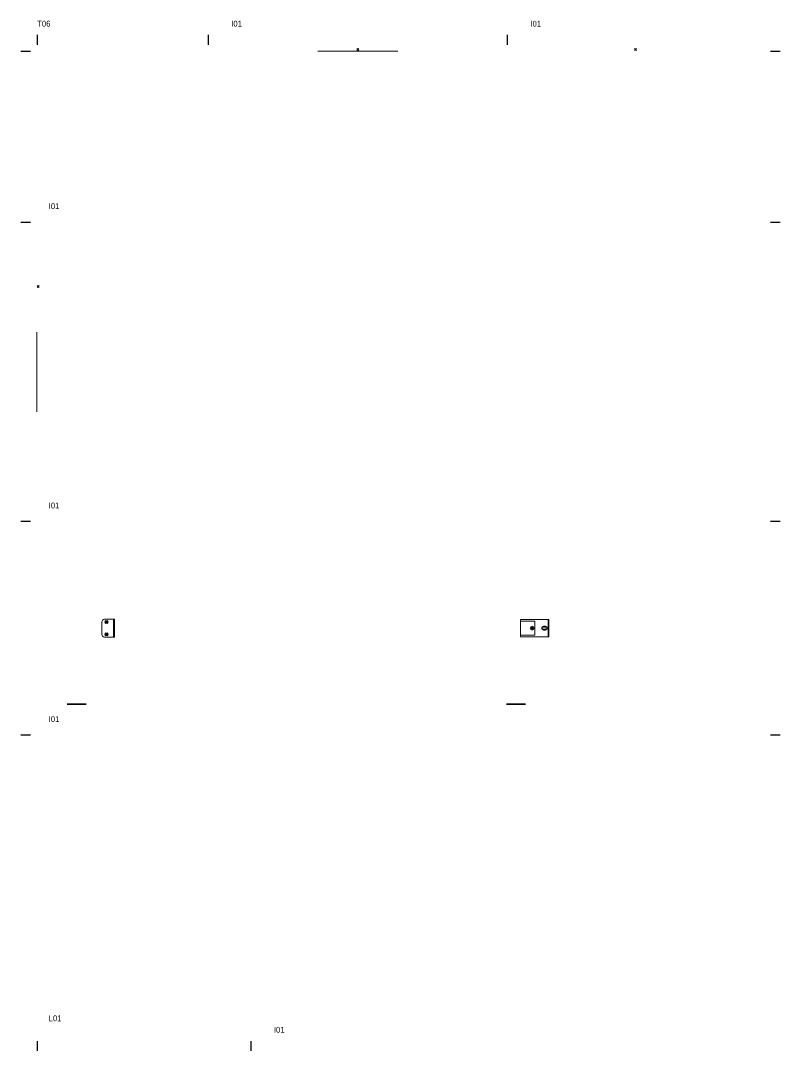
# Model space of a CAD drawing. Header units: inches. Extents: x 162 to 11993, y 18 to 332.
# Drawn here: x 5210.2 to 5316.9, y 41.7 to 187.2 of the extents above; entities that cross this region are included whole.
import ezdxf
from ezdxf.enums import TextEntityAlignment as Align

# ---------------------------------------------------------------- set-up
doc = ezdxf.new("R2010")
doc.units = ezdxf.units.IN
doc.header["$MEASUREMENT"] = 0
for name, color, linetype in [('DD2D_Geometry', 7, 'Continuous'), ('ENFASIS NEW', 7, 'Continuous'), ('Id Unión', 7, 'Continuous'), ('PV-26D', 7, 'Continuous')]:
    doc.layers.add(name, color=color, linetype=linetype)
doc.styles.get("Standard").update_dxf_attribs({"font": 'stylu.ttf'})

# ---------------------------------------------------------------- blocks, each defined once
blk = doc.blocks.new('DD40102466AB')
at = {"color": 1}
for p, q in [((0.0035, -0.0035), (-0.0035, 0.0035)), ((0.0035, 0.0035), (-0.0035, -0.0035))]:
    blk.add_line(p, q, dxfattribs=at)
blk.add_point((0, 0))
blk.add_point((0, 0))
blk.add_point((0, 0), dxfattribs=at)
blk = doc.blocks.new('DD40102442AB')
at = {"color": 1}
for p, q in [((0.0035, -0.0035), (-0.0035, 0.0035)), ((0.0035, 0.0035), (-0.0035, -0.0035))]:
    blk.add_line(p, q, dxfattribs=at)
blk.add_point((0, 0))
blk.add_point((0, 0))
blk.add_point((0, 0), dxfattribs=at)
blk = doc.blocks.new('DD40123072AB')
at = {"layer": 'PV-26D'}
for p, q in [((-0.8175, -0.1166, 0.75), (-0.7495, -0.1166, 0.75)), ((-0.7495, -0.1167, 0.75), (-0.8175, -0.1167, 0.75)), ((0.8175, -0.1166, 0.75), (0.7495, -0.1166, 0.75)), ((0.7495, -0.1167, 0.75), (0.8175, -0.1167, 0.75))]:
    blk.add_line(p, q, dxfattribs=at)
blk = doc.blocks.new('DD305172S')
at = {"color": 0, "linetype": 'Continuous', "lineweight": 0}
for p, q in [((-0.06, 0.0305, 0.722), (-0.0573, 0.0305, 0.722)), ((-0.06, -0.0305, 0.722), (-0.06, 0.0305, 0.722)), ((-0.0573, 0.0305, 0.722), (0.038, 0.0305, 0.722)), ((-0.0573, 0.0305, 0.722), (-0.0573, -0.0305, 0.722)), ((-0.0475, 0.007, 0.722), (-0.0405, 0.007, 0.722)), ((-0.0475, 0.004, 0.722), (-0.0475, 0.007, 0.722)), ((-0.0405, 0.004, 0.722), (-0.0475, 0.004, 0.722)), ((-0.0405, 0.007, 0.722), (-0.0405, 0.004, 0.722)), ((0.038, 0.025, 0.722), (-0.01, 0.025, 0.722)), ((-0.01, -0.025, 0.722), (-0.01, 0.025, 0.722)), ((0.038, 0.0305, 0.722), (0.042, 0.0305, 0.722)), ((0.0393, 0.025, 0.722), (0.038, 0.025, 0.722)), ((0.042, 0.025, 0.722), (0.0393, 0.025, 0.722)), ((0.042, 0.0112, 0.722), (0.042, 0.0305, 0.722)), ((0.042, 0.0096, 0.722), (0.042, 0.0112, 0.722)), ((0.042, -0.0096, 0.722), (0.042, 0.0096, 0.722)), ((1.49, 0.0308, 0.722), (1.49, 0.032, 0.722)), ((1.4935, 0.032, 0.722), (1.49, 0.032, 0.722)), ((1.49, 0.0112, 0.722), (1.49, 0.0308, 0.722)), ((1.49, 0.0096, 0.722), (1.49, 0.0112, 0.722)), ((1.49, -0.0096, 0.722), (1.49, 0.0096, 0.722)), ((1.4927, -0.032, 0.722), (1.4927, 0.032, 0.722)), ((1.525, 0.032, 0.722), (1.4935, 0.032, 0.722)), ((1.5204, 0.026, 0.722), (1.5157, 0.026, 0.722)), ((1.5157, 0.018, 0.722), (1.5204, 0.018, 0.722)), ((1.535, -0.022, 0.722), (1.535, 0.022, 0.722)), ((-0.0573, -0.0305, 0.722), (-0.06, -0.0305, 0.722)), ((-0.0573, -0.0305, 0.722), (0.038, -0.0305, 0.722)), ((-0.0475, -0.004, 0.722), (-0.0475, -0.007, 0.722)), ((-0.0475, -0.004, 0.722), (-0.0405, -0.004, 0.722)), ((-0.0405, -0.007, 0.722), (-0.0475, -0.007, 0.722)), ((-0.0405, -0.007, 0.722), (-0.0405, -0.004, 0.722)), ((-0.01, -0.025, 0.722), (0.038, -0.025, 0.722)), ((0.038, -0.025, 0.722), (0.0393, -0.025, 0.722)), ((0.038, -0.0305, 0.722), (0.042, -0.0305, 0.722)), ((0.0393, -0.025, 0.722), (0.042, -0.025, 0.722)), ((0.042, -0.0112, 0.722), (0.042, -0.0096, 0.722)), ((0.042, -0.0305, 0.722), (0.042, -0.0112, 0.722)), ((1.49, -0.0112, 0.722), (1.49, -0.0096, 0.722)), ((1.49, -0.0308, 0.722), (1.49, -0.0112, 0.722)), ((1.49, -0.032, 0.722), (1.49, -0.0308, 0.722)), ((1.4935, -0.032, 0.722), (1.49, -0.032, 0.722)), ((1.525, -0.032, 0.722), (1.4935, -0.032, 0.722)), ((1.5204, -0.018, 0.722), (1.5157, -0.018, 0.722)), ((1.5157, -0.026, 0.722), (1.5204, -0.026, 0.722))]:
    blk.add_line(p, q, dxfattribs=at)
at = {"color": 1}
for p, q in [((-0.0049, -0.0049, 0.722), (0.0049, 0.0049, 0.722)), ((0.0049, -0.0049, 0.722), (-0.0049, 0.0049, 0.722)), ((1.5131, 0.0171, 0.722), (1.523, 0.0269, 0.722)), ((1.523, 0.0171, 0.722), (1.5131, 0.0269, 0.722)), ((1.5131, -0.0269, 0.722), (1.523, -0.0171, 0.722)), ((1.523, -0.0269, 0.722), (1.5131, -0.0171, 0.722))]:
    blk.add_line(p, q, dxfattribs=at)
at = {"color": 0, "linetype": 'Continuous', "lineweight": 0}
for centre, radius, start, end in [((-0.0475, 0, 0.722), 0.00697, 90, 270), ((-0.0475, 0, 0.722), 0.00397, 90, 270), ((-0.0405, 0, 0.722), 0.00697, 270, 90), ((-0.0405, 0, 0.722), 0.00397, 270, 90), ((0, 0, 0.722), 0.00697, 90, 270), ((0, 0, 0.722), 0.00397, 90, 270), ((0, 0, 0.722), 0.00255, 90, 270), ((0, 0, 0.722), 0.00697, 270, 90), ((0, 0, 0.722), 0.00397, 270, 90), ((0, 0, 0.722), 0.00255, 270, 90), ((1.5157, 0.022, 0.722), 0.00397, 90, 270), ((1.5181, 0.022, 0.722), 0.00255, 90, 270), ((1.5181, 0.022, 0.722), 0.00255, 270, 90), ((1.5204, 0.022, 0.722), 0.00397, 270, 90), ((1.525, 0.022, 0.722), 0.01, 0, 90), ((1.5157, -0.022, 0.722), 0.00397, 90, 270), ((1.5181, -0.022, 0.722), 0.00255, 90, 270), ((1.5181, -0.022, 0.722), 0.00255, 270, 90), ((1.5204, -0.022, 0.722), 0.00397, 270, 90), ((1.525, -0.022, 0.722), 0.01, 270, 0)]:
    blk.add_arc(centre, radius, start, end, dxfattribs=at)
for p in [(0, 0, 0.722), (1.5181, 0.022, 0.722), (1.5181, -0.022, 0.722)]:
    blk.add_point(p)
blk = doc.blocks.new('DD40102436AB')
at = {"color": 1}
for p, q in [((0.0035, -0.0035), (-0.0035, 0.0035)), ((0.0035, 0.0035), (-0.0035, -0.0035))]:
    blk.add_line(p, q, dxfattribs=at)
blk.add_point((0, 0))
blk.add_point((0, 0))
blk.add_point((0, 0), dxfattribs=at)
blk = doc.blocks.new('DD101024423D')
blk.add_line((0, 0.0175), (0, -0.0175))
blk = doc.blocks.new('SPACE_DD10102442')
blk.add_blockref('DD101024423D', (0, 0))
blk = doc.blocks.new('DD101042423D')
blk.add_line((0, 0.0175), (0, -0.0175))
blk = doc.blocks.new('SPACE_DD10104242')
blk.add_blockref('DD101042423D', (0, 0))
blk = doc.blocks.new('DD101030423D')
blk.add_line((0, 0.0175), (0, -0.0175))
blk = doc.blocks.new('SPACE_DD10103042')
blk.add_blockref('DD101030423D', (0, 0))
blk = doc.blocks.new('DD101036423D')
blk.add_line((0, 0.0175), (0, -0.0175))
blk = doc.blocks.new('SPACE_DD10103642')
blk.add_blockref('DD101036423D', (0, 0))
blk = doc.blocks.new('DD101024303D')
blk.add_line((0, 0.0175), (0, -0.0175))
blk = doc.blocks.new('SPACE_DD10102430')
blk.add_blockref('DD101024303D', (0, 0))
blk = doc.blocks.new('DD101042303D')
blk.add_line((0, 0.0175), (0, -0.0175))
blk = doc.blocks.new('SPACE_DD10104230')
blk.add_blockref('DD101042303D', (0, 0))
blk = doc.blocks.new('DD101036303D')
blk.add_line((0, 0.0175), (0, -0.0175))
blk = doc.blocks.new('SPACE_DD10103630')
blk.add_blockref('DD101036303D', (0, 0))
blk = doc.blocks.new('DD20154205')
blk.add_attdef('A', text='', height=0.03).set_placement((0.5285, 0.076, 0.012), align=Align.MIDDLE_CENTER)
blk = doc.blocks.new('DD20114224')
blk.add_attdef('A', text='', height=0.03).set_placement((0.5285, 0.156, 0.012), align=Align.MIDDLE_CENTER)
blk = doc.blocks.new('DD20114212')
blk.add_attdef('A', text='', height=0.03).set_placement((0.5285, 0.156, 0.012), align=Align.MIDDLE_CENTER)
blk = doc.blocks.new('DD20153023')
blk.add_attdef('A', text='', height=0.03).set_placement((0.376, 0.156, 0.012), align=Align.MIDDLE_CENTER)
blk = doc.blocks.new('DD20113012')
blk.add_attdef('A', text='', height=0.03).set_placement((0.376, 0.156, 0.012), align=Align.MIDDLE_CENTER)
blk = doc.blocks.new('DD20113006')
blk.add_attdef('A', text='', height=0.03).set_placement((0.376, 0.076, 0.012), align=Align.MIDDLE_CENTER)
blk = doc.blocks.new('DD20153029')
blk.add_attdef('A', text='', height=0.03).set_placement((0.376, 0.156, 0.012), align=Align.MIDDLE_CENTER)
blk = doc.blocks.new('DD20154217')
blk.add_attdef('A', text='', height=0.03).set_placement((0.5285, 0.156, 0.012), align=Align.MIDDLE_CENTER)
blk = doc.blocks.new('DD20314212')
at = {"color": 0, "linetype": 'Continuous', "lineweight": 0}
for p, q in [((0.4935, 0.164, 0.012), (0.4935, 0.129, 0.012)), ((0.5635, 0.164, 0.012), (0.4935, 0.164, 0.012)), ((0.5635, 0.129, 0.012), (0.5635, 0.164, 0.012)), ((0.4935, 0.129, 0.012), (0.5635, 0.129, 0.012)), ((0.671, 0.1065, 0.012), (0.386, 0.1065, 0.012)), ((0.386, 0.1065, 0.012), (0.386, 0.0165, 0.012)), ((0.671, 0.0165, 0.012), (0.671, 0.1065, 0.012)), ((0.386, 0.0165, 0.012), (0.671, 0.0165, 0.012))]:
    blk.add_line(p, q, dxfattribs=at)
for centre, start, end in [((0.487, 0.1465, 0.012), 0, 180), ((0.57, 0.1465, 0.012), 0, 180), ((0.487, 0.1465, 0.012), 180, 0), ((0.57, 0.1465, 0.012), 180, 0)]:
    blk.add_arc(centre, 0.00159, start, end, dxfattribs=at)
blk.add_attdef('A', text='', height=0.03).set_placement((0.1483, 0.1978, 0.015), align=Align.MIDDLE_CENTER)
blk = doc.blocks.new('DD20152429')
blk.add_attdef('A', text='', height=0.03).set_placement((0.3, 0.156, 0.012), align=Align.MIDDLE_CENTER)
blk = doc.blocks.new('DD20112412')
blk.add_attdef('A', text='', height=0.03).set_placement((0.3, 0.156, 0.012), align=Align.MIDDLE_CENTER)
blk = doc.blocks.new('DD20153005')
blk.add_attdef('A', text='', height=0.03).set_placement((0.376, 0.076, 0.012), align=Align.MIDDLE_CENTER)
blk = doc.blocks.new('DD20113024')
blk.add_attdef('A', text='', height=0.03).set_placement((0.376, 0.156, 0.012), align=Align.MIDDLE_CENTER)
blk = doc.blocks.new('DD20152423')
blk.add_attdef('A', text='', height=0.03).set_placement((0.3, 0.156, 0.012), align=Align.MIDDLE_CENTER)
blk = doc.blocks.new('DD20112406')
blk.add_attdef('A', text='', height=0.03).set_placement((0.3, 0.076, 0.012), align=Align.MIDDLE_CENTER)
blk = doc.blocks.new('DD20154223')
blk.add_attdef('A', text='', height=0.03).set_placement((0.5285, 0.156, 0.012), align=Align.MIDDLE_CENTER)
blk = doc.blocks.new('DD20114206')
blk.add_attdef('A', text='', height=0.03).set_placement((0.5285, 0.076, 0.012), align=Align.MIDDLE_CENTER)
blk = doc.blocks.new('DD20153605')
blk.add_attdef('A', text='', height=0.03).set_placement((0.4525, 0.0721, 0.012), align=Align.MIDDLE_CENTER)
blk = doc.blocks.new('DD20113624')
blk.add_attdef('A', text='', height=0.03).set_placement((0.4525, 0.156, 0.012), align=Align.MIDDLE_CENTER)
blk = doc.blocks.new('DD20113612')
blk.add_attdef('A', text='', height=0.03).set_placement((0.4525, 0.156, 0.012), align=Align.MIDDLE_CENTER)
blk = doc.blocks.new('DD20153623')
blk.add_attdef('A', text='', height=0.03).set_placement((0.4525, 0.156, 0.012), align=Align.MIDDLE_CENTER)
blk = doc.blocks.new('DD20113606')
blk.add_attdef('A', text='', height=0.03).set_placement((0.4525, 0.076, 0.012), align=Align.MIDDLE_CENTER)
blk = doc.blocks.new('DD20153629')
blk.add_attdef('A', text='', height=0.03).set_placement((0.4525, 0.156, 0.012), align=Align.MIDDLE_CENTER)
blk = doc.blocks.new('DD80014214')
blk.add_attdef('A', text='', height=0.03).set_placement((0.5176, 0.1407, 0.009), align=Align.MIDDLE_CENTER)
blk = doc.blocks.new('DD80013014')
blk.add_attdef('A', text='', height=0.03).set_placement((0.3661, 0.1407, 0.009), align=Align.MIDDLE_CENTER)
blk = doc.blocks.new('DD80012414')
blk.add_attdef('A', text='', height=0.03).set_placement((0.3113, 0.1407, 0.009), align=Align.MIDDLE_CENTER)
blk = doc.blocks.new('DD80013614')
blk.add_attdef('A', text='', height=0.03).set_placement((0.5176, 0.1407, 0.009), align=Align.MIDDLE_CENTER)

msp = doc.modelspace()

# ---------------------------------------------------------------- block references
at = {"layer": 'DD2D_Geometry', "xscale": 39.3700787401575, "yscale": 39.3700787401575, "zscale": 39.3700787401575}
for name, p in [('SPACE_DD10102430', (5212.51, 184.55)), ('SPACE_DD10104230', (5236.52, 184.55)), ('SPACE_DD10103630', (5278.53, 184.55)), ('SPACE_DD10103042', (5212.51, 43.29)), ('SPACE_DD10103642', (5242.51, 43.29))]:
    msp.add_blockref(name, p, dxfattribs=at)
at = {"layer": 'DD2D_Geometry', "extrusion": (1.22465e-16, 1, 2.22045e-16)}
ref = msp.add_blockref('DD20112406', (-5236.33, 22.99, 185.66), dxfattribs=dict(at, xscale=39.3700787401575, yscale=39.3700787401575, zscale=39.3700787401575))
ref.add_attrib('A', 'TR0', dxfattribs={"layer": '0', "extrusion": (1.22465e-16, 1, 2.22045e-16), "height": 1.181}).set_placement((-5224.51, 25.98, 186.14), align=Align.MIDDLE_CENTER)
ref = msp.add_blockref('DD20152423', (-5236.33, 0, 185.66), dxfattribs=dict(at, xscale=39.3700787401575, yscale=39.3700787401575, zscale=39.3700787401575))
ref.add_attrib('A', 'S', dxfattribs={"layer": '0', "extrusion": (1.22465e-16, 1, 2.22045e-16), "height": 1.18}).set_placement((-5224.51, 6.14, 186.14), align=Align.MIDDLE_CENTER)
ref = msp.add_blockref('DD20114206', (-5278.33, 22.99, 185.66), dxfattribs=dict(at, xscale=39.3700787401575, yscale=39.3700787401575, zscale=39.3700787401575))
ref.add_attrib('A', 'TR0', dxfattribs={"layer": '0', "extrusion": (1.22465e-16, 1, 2.22045e-16), "height": 1.181}).set_placement((-5257.53, 25.98, 186.14), align=Align.MIDDLE_CENTER)
ref = msp.add_blockref('DD20154223', (-5278.33, 0, 185.66), dxfattribs=dict(at, xscale=39.3700787401575, yscale=39.3700787401575, zscale=39.3700787401575))
ref.add_attrib('A', 'S', dxfattribs={"layer": '0', "extrusion": (1.22465e-16, 1, 2.22045e-16), "height": 1.18}).set_placement((-5257.53, 6.14, 186.14), align=Align.MIDDLE_CENTER)
ref = msp.add_blockref('DD20113606', (-5314.36, 22.99, 185.66), dxfattribs=dict(at, xscale=39.3700787401575, yscale=39.3700787401575, zscale=39.3700787401575))
ref.add_attrib('A', 'TR0', dxfattribs={"layer": '0', "extrusion": (1.22465e-16, 1, 2.22045e-16), "height": 1.181}).set_placement((-5296.54, 25.98, 186.14), align=Align.MIDDLE_CENTER)
ref = msp.add_blockref('DD20153623', (-5314.36, 0, 185.66), dxfattribs=dict(at, xscale=39.3700787401575, yscale=39.3700787401575, zscale=39.3700787401575))
ref.add_attrib('A', 'S', dxfattribs={"layer": '0', "extrusion": (1.22465e-16, 1, 2.22045e-16), "height": 1.18}).set_placement((-5296.54, 6.14, 186.14), align=Align.MIDDLE_CENTER)
at = {"layer": 'DD2D_Geometry', "extrusion": (0, -1, 2.22045e-16)}
ref = msp.add_blockref('DD20314212', (5236.72, 16.97, -183.43), dxfattribs=dict(at, xscale=39.3700787401575, yscale=39.3700787401575, zscale=39.3700787401575))
ref.add_attrib('A', 'S', dxfattribs={"layer": '0', "extrusion": (0, -1, 2.22045e-16), "height": 1.18}).set_placement((5242.56, 24.76, -182.84), align=Align.MIDDLE_CENTER)
at = {"layer": 'DD2D_Geometry', "xscale": 39.3700787401575, "yscale": 39.3700787401575, "zscale": 39.3700787401575, "rotation": 270}
for name, p in [('SPACE_DD10102442', (5210.89, 182.93)), ('SPACE_DD10102442', (5316.17, 182.93)), ('SPACE_DD10104242', (5210.89, 158.92)), ('SPACE_DD10104242', (5316.17, 158.92)), ('SPACE_DD10103042', (5210.89, 116.91)), ('SPACE_DD10103042', (5316.17, 116.91)), ('SPACE_DD10104242', (5210.89, 86.91)), ('SPACE_DD10104242', (5316.17, 86.91))]:
    msp.add_blockref(name, p, dxfattribs=at)
at = {"layer": 'DD2D_Geometry', "extrusion": (0, -1, 2.22045e-16)}
ref = msp.add_blockref('DD20152429', (5212.7, 0, -183.43), dxfattribs=dict(at, xscale=39.3700787401575, yscale=39.3700787401575, zscale=39.3700787401575))
ref.add_attrib('A', 'S', dxfattribs={"layer": '0', "extrusion": (0, -1, 2.22045e-16), "height": 1.18}).set_placement((5224.51, 6.14, -182.96), align=Align.MIDDLE_CENTER)
ref = msp.add_blockref('DD20154217', (5236.72, 0, -183.43), dxfattribs=dict(at, xscale=39.3700787401575, yscale=39.3700787401575, zscale=39.3700787401575))
ref.add_attrib('A', 'S', dxfattribs={"layer": '0', "extrusion": (0, -1, 2.22045e-16), "height": 1.18}).set_placement((5257.53, 6.14, -182.96), align=Align.MIDDLE_CENTER)
ref = msp.add_blockref('DD20153629', (5278.73, 0, -183.43), dxfattribs=dict(at, xscale=39.3700787401575, yscale=39.3700787401575, zscale=39.3700787401575))
ref.add_attrib('A', 'S', dxfattribs={"layer": '0', "extrusion": (0, -1, 2.22045e-16), "height": 1.18}).set_placement((5296.54, 6.14, -182.96), align=Align.MIDDLE_CENTER)
at = {"layer": 'DD2D_Geometry', "extrusion": (1, -1.22465e-16, 2.22045e-16)}
ref = msp.add_blockref('DD20112412', (159.12, 28.98, 5212.01), dxfattribs=dict(at, xscale=39.3700787401575, yscale=39.3700787401575, zscale=39.3700787401575))
ref.add_attrib('A', 'TR0', dxfattribs={"layer": '0', "extrusion": (1, -1.22465e-16, 2.22045e-16), "height": 1.181}).set_placement((170.93, 35.12, 5212.48), align=Align.MIDDLE_CENTER)
at = {"layer": 'DD2D_Geometry', "extrusion": (-1, 0, 2.22045e-16)}
ref = msp.add_blockref('DD20112412', (-182.74, 28.98, -5315.05), dxfattribs=dict(at, xscale=39.3700787401575, yscale=39.3700787401575, zscale=39.3700787401575))
ref.add_attrib('A', 'TR0', dxfattribs={"layer": '0', "extrusion": (-1, 0, 2.22045e-16), "height": 1.181}).set_placement((-170.93, 35.12, -5314.58), align=Align.MIDDLE_CENTER)
ref = msp.add_blockref('DD80012414', (-182.93, 41.06, -5211.13), dxfattribs=dict(at, xscale=39.3700787401575, yscale=39.3700787401575, zscale=39.3700787401575))
ref.add_attrib('A', 'V', dxfattribs={"layer": '0', "extrusion": (-1, 0, 2.22045e-16), "height": 1.18}).set_placement((-170.68, 46.6, -5210.77), align=Align.MIDDLE_CENTER)
at = {"layer": 'DD2D_Geometry', "extrusion": (1, -1.22465e-16, 2.22045e-16)}
ref = msp.add_blockref('DD20152429', (159.12, 0, 5212.01), dxfattribs=dict(at, xscale=39.3700787401575, yscale=39.3700787401575, zscale=39.3700787401575))
ref.add_attrib('A', 'S', dxfattribs={"layer": '0', "extrusion": (1, -1.22465e-16, 2.22045e-16), "height": 1.18}).set_placement((170.93, 6.14, 5212.48), align=Align.MIDDLE_CENTER)
at = {"layer": 'DD2D_Geometry', "extrusion": (-1, 0, 2.22045e-16)}
ref = msp.add_blockref('DD20152429', (-182.74, 0, -5315.05), dxfattribs=dict(at, xscale=39.3700787401575, yscale=39.3700787401575, zscale=39.3700787401575))
ref.add_attrib('A', 'S', dxfattribs={"layer": '0', "extrusion": (-1, 0, 2.22045e-16), "height": 1.18}).set_placement((-170.93, 6.14, -5314.58), align=Align.MIDDLE_CENTER)
ref = msp.add_blockref('DD80012414', (-182.93, 41.06, -5316.4), dxfattribs=dict(at, xscale=39.3700787401575, yscale=39.3700787401575, zscale=39.3700787401575))
ref.add_attrib('A', 'V', dxfattribs={"layer": '0', "extrusion": (-1, 0, 2.22045e-16), "height": 1.18}).set_placement((-170.68, 46.6, -5316.05), align=Align.MIDDLE_CENTER)
at = {"layer": 'DD2D_Geometry', "extrusion": (1, -1.22465e-16, 2.22045e-16)}
ref = msp.add_blockref('DD20314212', (117.11, 16.97, 5212.01), dxfattribs=dict(at, xscale=39.3700787401575, yscale=39.3700787401575, zscale=39.3700787401575))
ref.add_attrib('A', 'S', dxfattribs={"layer": '0', "extrusion": (1, -1.22465e-16, 2.22045e-16), "height": 1.18}).set_placement((122.95, 24.76, 5212.6), align=Align.MIDDLE_CENTER)
at = {"layer": 'DD2D_Geometry', "extrusion": (-1, 0, 2.22045e-16)}
ref = msp.add_blockref('DD80014214', (-158.92, 41.06, -5211.13), dxfattribs=dict(at, xscale=39.3700787401575, yscale=39.3700787401575, zscale=39.3700787401575))
ref.add_attrib('A', 'V', dxfattribs={"layer": '0', "extrusion": (-1, 0, 2.22045e-16), "height": 1.18}).set_placement((-138.54, 46.6, -5210.77), align=Align.MIDDLE_CENTER)
at = {"layer": 'DD2D_Geometry', "extrusion": (1, -1.22465e-16, 2.22045e-16)}
ref = msp.add_blockref('DD20114212', (117.11, 28.74, 5212.01), dxfattribs=dict(at, xscale=39.3700787401575, yscale=39.3700787401575, zscale=39.3700787401575))
ref.add_attrib('A', 'TR0', dxfattribs={"layer": '0', "extrusion": (1, -1.22465e-16, 2.22045e-16), "height": 1.181}).set_placement((137.91, 34.88, 5212.48), align=Align.MIDDLE_CENTER)
ref = msp.add_blockref('DD20154217', (117.11, 0, 5212.01), dxfattribs=dict(at, xscale=39.3700787401575, yscale=39.3700787401575, zscale=39.3700787401575))
ref.add_attrib('A', 'S', dxfattribs={"layer": '0', "extrusion": (1, -1.22465e-16, 2.22045e-16), "height": 1.18}).set_placement((137.91, 6.14, 5212.48), align=Align.MIDDLE_CENTER)
at = {"layer": 'DD2D_Geometry', "extrusion": (-1, 0, 2.22045e-16)}
ref = msp.add_blockref('DD20114224', (-158.72, 5.2, -5315.05), dxfattribs=dict(at, xscale=39.3700787401575, yscale=39.3700787401575, zscale=39.3700787401575))
ref.add_attrib('A', 'TR0', dxfattribs={"layer": '0', "extrusion": (-1, 0, 2.22045e-16), "height": 1.181}).set_placement((-137.91, 11.34, -5314.58), align=Align.MIDDLE_CENTER)
ref = msp.add_blockref('DD20114212', (-158.72, 28.98, -5315.05), dxfattribs=dict(at, xscale=39.3700787401575, yscale=39.3700787401575, zscale=39.3700787401575))
ref.add_attrib('A', 'TR0', dxfattribs={"layer": '0', "extrusion": (-1, 0, 2.22045e-16), "height": 1.181}).set_placement((-137.91, 35.12, -5314.58), align=Align.MIDDLE_CENTER)
ref = msp.add_blockref('DD20154205', (-158.72, 0, -5315.05), dxfattribs=dict(at, xscale=39.3700787401575, yscale=39.3700787401575, zscale=39.3700787401575))
ref.add_attrib('A', 'S', dxfattribs={"layer": '0', "extrusion": (-1, 0, 2.22045e-16), "height": 1.18}).set_placement((-137.91, 2.99, -5314.58), align=Align.MIDDLE_CENTER)
ref = msp.add_blockref('DD80014214', (-158.92, 41.06, -5316.4), dxfattribs=dict(at, xscale=39.3700787401575, yscale=39.3700787401575, zscale=39.3700787401575))
ref.add_attrib('A', 'V', dxfattribs={"layer": '0', "extrusion": (-1, 0, 2.22045e-16), "height": 1.18}).set_placement((-138.54, 46.6, -5316.05), align=Align.MIDDLE_CENTER)
at = {"layer": 'DD2D_Geometry', "extrusion": (1, -1.22465e-16, 2.22045e-16)}
ref = msp.add_blockref('DD20113012', (87.11, 28.98, 5212.01), dxfattribs=dict(at, xscale=39.3700787401575, yscale=39.3700787401575, zscale=39.3700787401575))
ref.add_attrib('A', 'TR0', dxfattribs={"layer": '0', "extrusion": (1, -1.22465e-16, 2.22045e-16), "height": 1.181}).set_placement((101.91, 35.12, 5212.48), align=Align.MIDDLE_CENTER)
at = {"layer": 'DD2D_Geometry', "extrusion": (-1, 0, 2.22045e-16)}
ref = msp.add_blockref('DD20113012', (-116.71, 22.99, -5315.05), dxfattribs=dict(at, xscale=39.3700787401575, yscale=39.3700787401575, zscale=39.3700787401575))
ref.add_attrib('A', 'TR0', dxfattribs={"layer": '0', "extrusion": (-1, 0, 2.22045e-16), "height": 1.181}).set_placement((-101.91, 29.13, -5314.58), align=Align.MIDDLE_CENTER)
ref = msp.add_blockref('DD20113006', (-116.71, 34.76, -5315.05), dxfattribs=dict(at, xscale=39.3700787401575, yscale=39.3700787401575, zscale=39.3700787401575))
ref.add_attrib('A', 'TR0', dxfattribs={"layer": '0', "extrusion": (-1, 0, 2.22045e-16), "height": 1.181}).set_placement((-101.91, 37.76, -5314.58), align=Align.MIDDLE_CENTER)
ref = msp.add_blockref('DD80013014', (-116.91, 41.06, -5211.13), dxfattribs=dict(at, xscale=39.3700787401575, yscale=39.3700787401575, zscale=39.3700787401575))
ref.add_attrib('A', 'V', dxfattribs={"layer": '0', "extrusion": (-1, 0, 2.22045e-16), "height": 1.18}).set_placement((-102.5, 46.6, -5210.77), align=Align.MIDDLE_CENTER)
at = {"layer": 'DD2D_Geometry', "extrusion": (1, -1.22465e-16, 2.22045e-16)}
ref = msp.add_blockref('DD20153029', (87.11, 0, 5212.01), dxfattribs=dict(at, xscale=39.3700787401575, yscale=39.3700787401575, zscale=39.3700787401575))
ref.add_attrib('A', 'S', dxfattribs={"layer": '0', "extrusion": (1, -1.22465e-16, 2.22045e-16), "height": 1.18}).set_placement((101.91, 6.14, 5212.48), align=Align.MIDDLE_CENTER)
at = {"layer": 'DD2D_Geometry', "extrusion": (-1, 0, 2.22045e-16)}
ref = msp.add_blockref('DD20153023', (-116.71, 0, -5315.05), dxfattribs=dict(at, xscale=39.3700787401575, yscale=39.3700787401575, zscale=39.3700787401575))
ref.add_attrib('A', 'S', dxfattribs={"layer": '0', "extrusion": (-1, 0, 2.22045e-16), "height": 1.18}).set_placement((-101.91, 6.14, -5314.58), align=Align.MIDDLE_CENTER)
ref = msp.add_blockref('DD80013014', (-116.91, 41.06, -5316.4), dxfattribs=dict(at, xscale=39.3700787401575, yscale=39.3700787401575, zscale=39.3700787401575))
ref.add_attrib('A', 'V', dxfattribs={"layer": '0', "extrusion": (-1, 0, 2.22045e-16), "height": 1.18}).set_placement((-102.5, 46.6, -5316.05), align=Align.MIDDLE_CENTER)
ref = msp.add_blockref('DD80014214', (-86.91, 41.06, -5211.13), dxfattribs=dict(at, xscale=39.3700787401575, yscale=39.3700787401575, zscale=39.3700787401575))
ref.add_attrib('A', 'V', dxfattribs={"layer": '0', "extrusion": (-1, 0, 2.22045e-16), "height": 1.18}).set_placement((-66.53, 46.6, -5210.77), align=Align.MIDDLE_CENTER)
at = {"layer": 'DD2D_Geometry', "extrusion": (1, -1.22465e-16, 2.22045e-16)}
ref = msp.add_blockref('DD20114224', (45.1, 5.2, 5212.01), dxfattribs=dict(at, xscale=39.3700787401575, yscale=39.3700787401575, zscale=39.3700787401575))
ref.add_attrib('A', 'TR0', dxfattribs={"layer": '0', "extrusion": (1, -1.22465e-16, 2.22045e-16), "height": 1.181}).set_placement((65.91, 11.34, 5212.48), align=Align.MIDDLE_CENTER)
ref = msp.add_blockref('DD20114212', (45.1, 28.98, 5212.01), dxfattribs=dict(at, xscale=39.3700787401575, yscale=39.3700787401575, zscale=39.3700787401575))
ref.add_attrib('A', 'TR0', dxfattribs={"layer": '0', "extrusion": (1, -1.22465e-16, 2.22045e-16), "height": 1.181}).set_placement((65.91, 35.12, 5212.48), align=Align.MIDDLE_CENTER)
at = {"layer": 'DD2D_Geometry', "extrusion": (-1, 0, 2.22045e-16)}
ref = msp.add_blockref('DD20114224', (-86.71, 5.2, -5315.05), dxfattribs=dict(at, xscale=39.3700787401575, yscale=39.3700787401575, zscale=39.3700787401575))
ref.add_attrib('A', 'TR0', dxfattribs={"layer": '0', "extrusion": (-1, 0, 2.22045e-16), "height": 1.181}).set_placement((-65.91, 11.34, -5314.58), align=Align.MIDDLE_CENTER)
ref = msp.add_blockref('DD20114212', (-86.71, 28.98, -5315.05), dxfattribs=dict(at, xscale=39.3700787401575, yscale=39.3700787401575, zscale=39.3700787401575))
ref.add_attrib('A', 'TR0', dxfattribs={"layer": '0', "extrusion": (-1, 0, 2.22045e-16), "height": 1.181}).set_placement((-65.91, 35.12, -5314.58), align=Align.MIDDLE_CENTER)
ref = msp.add_blockref('DD80014214', (-86.91, 41.06, -5316.4), dxfattribs=dict(at, xscale=39.3700787401575, yscale=39.3700787401575, zscale=39.3700787401575))
ref.add_attrib('A', 'V', dxfattribs={"layer": '0', "extrusion": (-1, 0, 2.22045e-16), "height": 1.18}).set_placement((-66.53, 46.6, -5316.05), align=Align.MIDDLE_CENTER)
at = {"layer": 'DD2D_Geometry', "extrusion": (1, -1.22465e-16, 2.22045e-16)}
ref = msp.add_blockref('DD20154205', (45.1, 0, 5212.01), dxfattribs=dict(at, xscale=39.3700787401575, yscale=39.3700787401575, zscale=39.3700787401575))
ref.add_attrib('A', 'S', dxfattribs={"layer": '0', "extrusion": (1, -1.22465e-16, 2.22045e-16), "height": 1.18}).set_placement((65.91, 2.99, 5212.48), align=Align.MIDDLE_CENTER)
at = {"layer": 'DD2D_Geometry', "extrusion": (-1, 0, 2.22045e-16)}
ref = msp.add_blockref('DD20154205', (-86.71, 0, -5315.05), dxfattribs=dict(at, xscale=39.3700787401575, yscale=39.3700787401575, zscale=39.3700787401575))
ref.add_attrib('A', 'S', dxfattribs={"layer": '0', "extrusion": (-1, 0, 2.22045e-16), "height": 1.18}).set_placement((-65.91, 2.99, -5314.58), align=Align.MIDDLE_CENTER)
at = {"layer": 'DD2D_Geometry', "extrusion": (1.22465e-16, 1, 2.22045e-16)}
ref = msp.add_blockref('DD20113024', (-5242.31, 5.2, 44.4), dxfattribs=dict(at, xscale=39.3700787401575, yscale=39.3700787401575, zscale=39.3700787401575))
ref.add_attrib('A', 'TR0', dxfattribs={"layer": '0', "extrusion": (1.22465e-16, 1, 2.22045e-16), "height": 1.181}).set_placement((-5227.51, 11.34, 44.88), align=Align.MIDDLE_CENTER)
ref = msp.add_blockref('DD20113012', (-5242.31, 28.98, 44.4), dxfattribs=dict(at, xscale=39.3700787401575, yscale=39.3700787401575, zscale=39.3700787401575))
ref.add_attrib('A', 'TR0', dxfattribs={"layer": '0', "extrusion": (1.22465e-16, 1, 2.22045e-16), "height": 1.181}).set_placement((-5227.51, 35.12, 44.88), align=Align.MIDDLE_CENTER)
ref = msp.add_blockref('DD20153005', (-5242.31, 0, 44.4), dxfattribs=dict(at, xscale=39.3700787401575, yscale=39.3700787401575, zscale=39.3700787401575))
ref.add_attrib('A', 'S', dxfattribs={"layer": '0', "extrusion": (1.22465e-16, 1, 2.22045e-16), "height": 1.18}).set_placement((-5227.51, 2.99, 44.88), align=Align.MIDDLE_CENTER)
ref = msp.add_blockref('DD20113624', (-5278.33, 5.2, 44.4), dxfattribs=dict(at, xscale=39.3700787401575, yscale=39.3700787401575, zscale=39.3700787401575))
ref.add_attrib('A', 'TR0', dxfattribs={"layer": '0', "extrusion": (1.22465e-16, 1, 2.22045e-16), "height": 1.181}).set_placement((-5260.52, 11.34, 44.88), align=Align.MIDDLE_CENTER)
ref = msp.add_blockref('DD20113612', (-5278.33, 28.98, 44.4), dxfattribs=dict(at, xscale=39.3700787401575, yscale=39.3700787401575, zscale=39.3700787401575))
ref.add_attrib('A', 'TR0', dxfattribs={"layer": '0', "extrusion": (1.22465e-16, 1, 2.22045e-16), "height": 1.181}).set_placement((-5260.52, 35.12, 44.88), align=Align.MIDDLE_CENTER)
ref = msp.add_blockref('DD20153605', (-5278.33, 0, 44.4), dxfattribs=dict(at, xscale=39.3700787401575, yscale=39.3700787401575, zscale=39.3700787401575))
ref.add_attrib('A', 'S', dxfattribs={"layer": '0', "extrusion": (1.22465e-16, 1, 2.22045e-16), "height": 1.18}).set_placement((-5260.52, 2.84, 44.88), align=Align.MIDDLE_CENTER)
at = {"layer": 'DD2D_Geometry', "extrusion": (0, -1, 2.22045e-16)}
ref = msp.add_blockref('DD80013014', (5212.51, 41.06, -43.52), dxfattribs=dict(at, xscale=39.3700787401575, yscale=39.3700787401575, zscale=39.3700787401575))
ref.add_attrib('A', 'V', dxfattribs={"layer": '0', "extrusion": (0, -1, 2.22045e-16), "height": 1.18}).set_placement((5226.92, 46.6, -43.17), align=Align.MIDDLE_CENTER)
ref = msp.add_blockref('DD80013614', (5242.51, 41.06, -43.52), dxfattribs=dict(at, xscale=39.3700787401575, yscale=39.3700787401575, zscale=39.3700787401575))
ref.add_attrib('A', 'V', dxfattribs={"layer": '0', "extrusion": (0, -1, 2.22045e-16), "height": 1.18}).set_placement((5262.89, 46.6, -43.17), align=Align.MIDDLE_CENTER)
ref = msp.add_blockref('DD20113012', (5212.7, 22.99, -42.17), dxfattribs=dict(at, xscale=39.3700787401575, yscale=39.3700787401575, zscale=39.3700787401575))
ref.add_attrib('A', 'TR0', dxfattribs={"layer": '0', "extrusion": (0, -1, 2.22045e-16), "height": 1.181}).set_placement((5227.51, 29.13, -41.7), align=Align.MIDDLE_CENTER)
ref = msp.add_blockref('DD20113006', (5212.7, 34.76, -42.17), dxfattribs=dict(at, xscale=39.3700787401575, yscale=39.3700787401575, zscale=39.3700787401575))
ref.add_attrib('A', 'TR0', dxfattribs={"layer": '0', "extrusion": (0, -1, 2.22045e-16), "height": 1.181}).set_placement((5227.51, 37.76, -41.7), align=Align.MIDDLE_CENTER)
ref = msp.add_blockref('DD20153023', (5212.7, 0, -42.17), dxfattribs=dict(at, xscale=39.3700787401575, yscale=39.3700787401575, zscale=39.3700787401575))
ref.add_attrib('A', 'S', dxfattribs={"layer": '0', "extrusion": (0, -1, 2.22045e-16), "height": 1.18}).set_placement((5227.51, 6.14, -41.7), align=Align.MIDDLE_CENTER)
ref = msp.add_blockref('DD20113612', (5242.7, 22.99, -42.17), dxfattribs=dict(at, xscale=39.3700787401575, yscale=39.3700787401575, zscale=39.3700787401575))
ref.add_attrib('A', 'TR0', dxfattribs={"layer": '0', "extrusion": (0, -1, 2.22045e-16), "height": 1.181}).set_placement((5260.52, 29.13, -41.7), align=Align.MIDDLE_CENTER)
ref = msp.add_blockref('DD20113606', (5242.7, 34.76, -42.17), dxfattribs=dict(at, xscale=39.3700787401575, yscale=39.3700787401575, zscale=39.3700787401575))
ref.add_attrib('A', 'TR0', dxfattribs={"layer": '0', "extrusion": (0, -1, 2.22045e-16), "height": 1.181}).set_placement((5260.52, 37.76, -41.7), align=Align.MIDDLE_CENTER)
ref = msp.add_blockref('DD20153623', (5242.7, 0, -42.17), dxfattribs=dict(at, xscale=39.3700787401575, yscale=39.3700787401575, zscale=39.3700787401575))
ref.add_attrib('A', 'S', dxfattribs={"layer": '0', "extrusion": (0, -1, 2.22045e-16), "height": 1.18}).set_placement((5260.52, 6.14, -41.7), align=Align.MIDDLE_CENTER)
at = {"layer": 'ENFASIS NEW', "xscale": 39.3700787401575, "yscale": 39.3700787401575, "zscale": 39.3700787401575}
for name, p in [('DD40102442AB', (5257.53, 183.2)), ('DD40102436AB', (5296.54, 183.2))]:
    msp.add_blockref(name, p, dxfattribs=at)
for name, p, rotation in [('DD40102466AB', (5212.64, 149.94), 90), ('DD305172S', (5282.02, 101.95), 180), ('DD40123072AB', (5248.92, 86.68), 180)]:
    msp.add_blockref(name, p, dxfattribs=dict(at, rotation=rotation))

# ---------------------------------------------------------------- texts
at = {"layer": 'Id Unión'}
for s, p in [('T06', (5212.52, 186.42)), ('I01', (5239.76, 186.42)), ('I01', (5281.77, 186.42)), ('I01', (5214.13, 160.79)), ('I01', (5214.13, 118.78)), ('I01', (5214.13, 88.78)), ('L01', (5214.13, 46.77)), ('I01', (5245.75, 45.16))]:
    msp.add_text(s, height=0.807, dxfattribs=at).set_placement(p)

doc.saveas('drawing.dxf')
